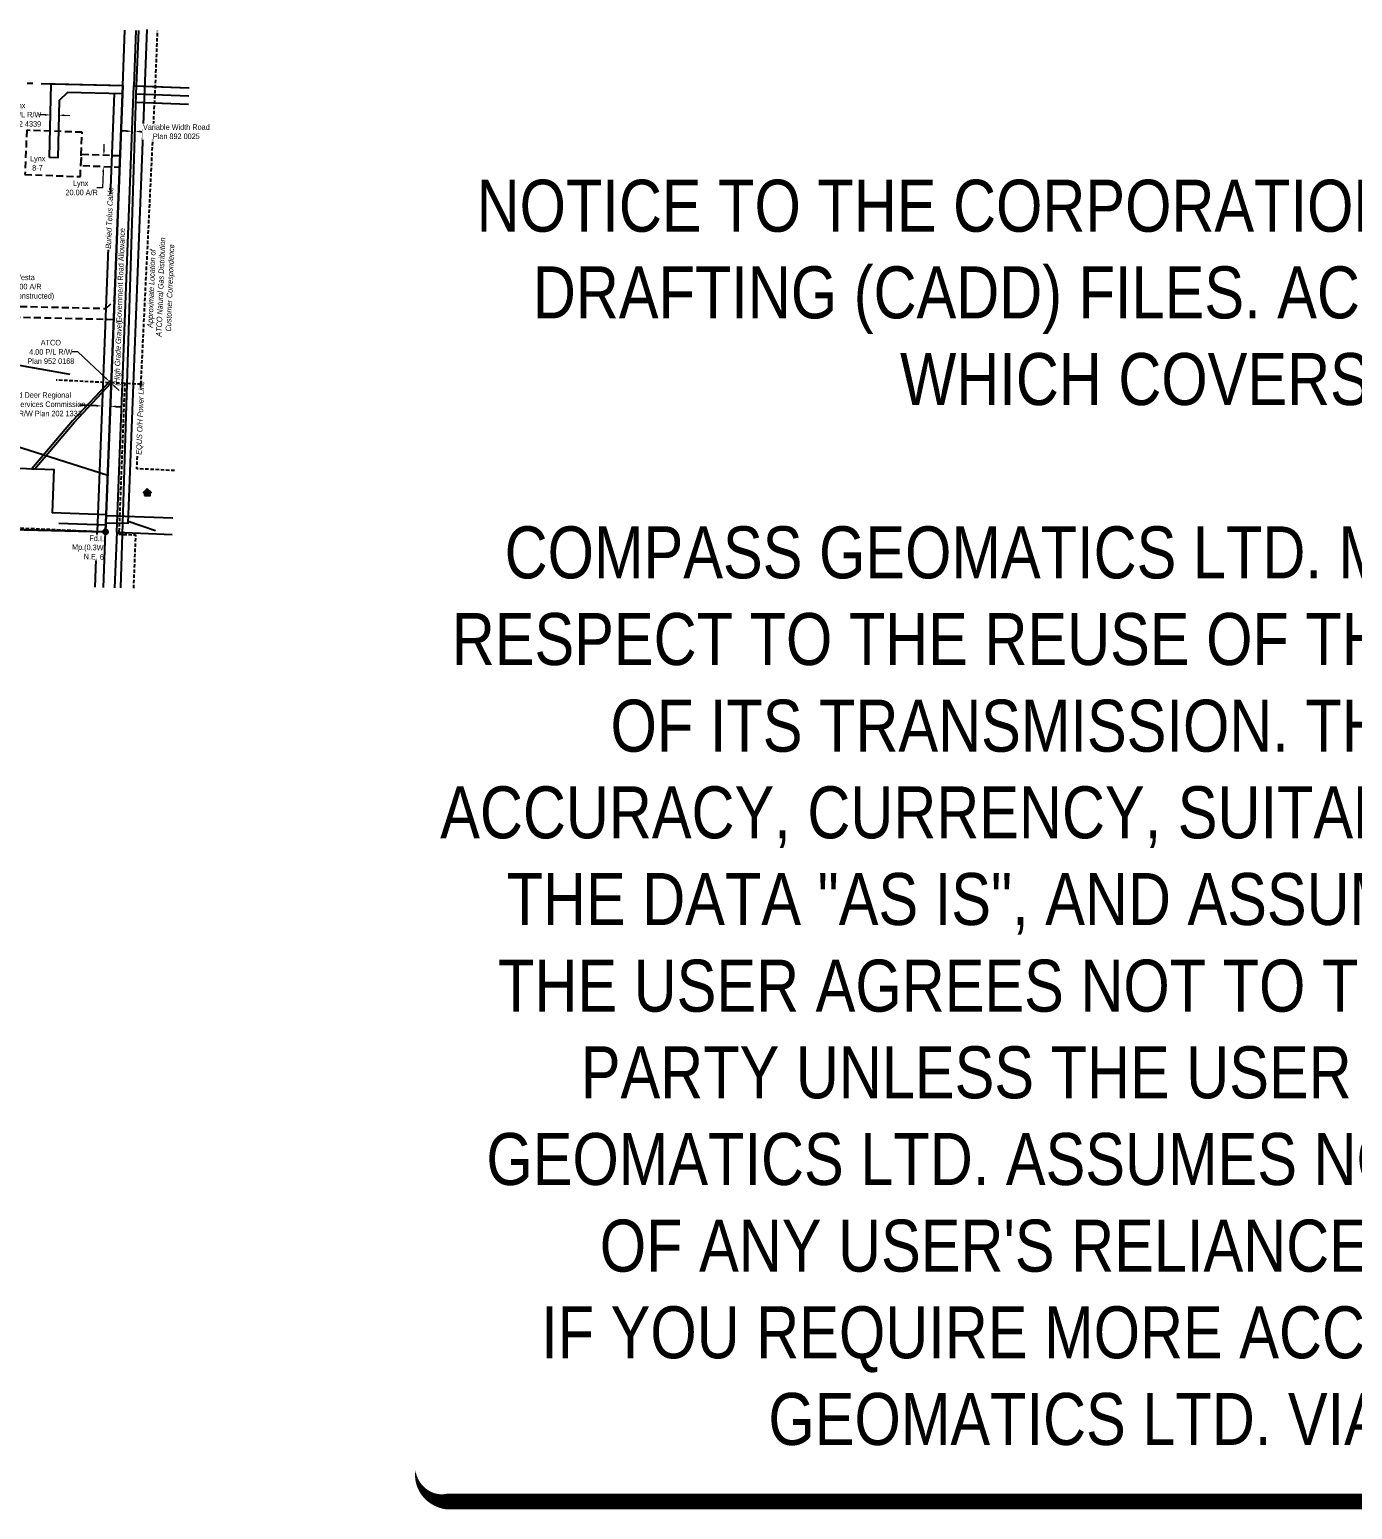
# Model space of a CAD drawing. Extents: x 309252 to 321570, y 5809412 to 5814891.
# Drawn here: x 314667 to 317052, y 5809412 to 5812080 of the extents above; entities that cross this region are included whole.
import ezdxf
from ezdxf.enums import TextEntityAlignment as Align

# ---------------------------------------------------------------- set-up
doc = ezdxf.new("R2010")
doc.units = 0
doc.header["$LTSCALE"] = 5
doc.header["$PDSIZE"] = 0.5
for name, pattern in [('foc-ACCESSROAD', [3.75, 2.5, -1.25]), ('foc-QUARTERLINE', [33, 25, -3, 2, -3]), ('foc-TIELINE', [1.875, 1.25, -0.625]), ('UG_PIPE', [1.875, 1.25, -0.625])]:
    doc.linetypes.add(name, pattern=pattern)
doc.layers.get('Defpoints').update_dxf_attribs({"color": 9})
for name, color, linetype in [('AS-FENCE', 48, 'foc-FENCE'), ('AS-PIPE-UG', 44, 'UG_PIPE'), ('AS-PIPE-UG-T', 44, 'Continuous'), ('AS-POWER', 104, 'foc-POWER'), ('AS-POWER-T', 104, 'Continuous'), ('AS-RESIDENCE', 14, 'Continuous'), ('AS-TELEPHONE', 224, 'foc-TEL'), ('AS-TELEPHONE-T', 224, 'Continuous'), ('C-AR', 13, 'foc-ACCESSROAD'), ('F-AR', 190, 'foc-ACCESSROAD'), ('F-RW', 190, 'Continuous'), ('F-WS', 190, 'foc-ACCESSROAD'), ('L-MON', 1, 'Continuous'), ('L-QSEC', 8, 'foc-QUARTERLINE'), ('L-ROAD-T', 7, 'Continuous'), ('L-SEC', 7, 'Continuous'), ('L-TIE', 7, 'foc-TIELINE'), ('L-TITLEDB', 4, 'Continuous'), ('L-TITLEDB-T', 4, 'Continuous')]:
    doc.layers.add(name, color=color, linetype=linetype)
for name, color, linetype, lineweight in [('C-AR-T', 13, 'Continuous', 9), ('F-AR-T', 190, 'Continuous', 9), ('F-RW-T', 190, 'Continuous', 9), ('F-WS-T', 190, 'Continuous', 9), ('P-TEMP-T', 46, 'Continuous', 18), ('T-TEXT', 48, 'Continuous', 18)]:
    doc.layers.add(name, color=color, linetype=linetype, lineweight=lineweight)
doc.layers.add('DISCLAIMER', color=7, linetype='Continuous', plot=False)
doc.styles.add('175L', font='ARIALN.TTF', dxfattribs={"height": 20})
doc.styles.add('80', font='ARIALN.TTF', dxfattribs={"height": 10})
doc.styles.add('80CG', font='ARIALN.TTF', dxfattribs={"height": 10})
doc.styles.add('80L', font='ARIALN.TTF', dxfattribs={"height": 10})
doc.styles.add('80LS', font='ARIALNI.TTF', dxfattribs={"height": 10})
doc.styles.add('foc-LtypeFont', font='ARIALN.TTF', dxfattribs={"height": 7.35})
doc.linetypes.add('foc-FENCE', pattern='A,10,-1,["X",foc-LtypeFont,S=0.2,R=0,X=-0.625,Y=-0.75],-1.24', length=12.24)
doc.linetypes.add('foc-POWER', pattern='A,6,-1,["P",foc-LtypeFont,S=0.2,R=0,X=-0.625,Y=-0.75],-1.24,4', length=12.24)
doc.linetypes.add('foc-TEL', pattern='A,2,-1,["T",foc-LtypeFont,S=0.2,R=0,X=-0.425,Y=-0.75],-1.24,8', length=12.24)
doc.linetypes.add('foc-TEL-NOLINE', pattern='A,0,-2,["T",foc-LtypeFont,S=0.2,R=0,X=-0.425,Y=-0.75],-10.24', length=12.24)
doc.dimstyles.new('Compass 5 000', dxfattribs={"dimscale": 5, "dimtxt": 9, "dimasz": 2, "dimexe": 0.2, "dimexo": 0.0625, "dimgap": 0.5, "dimtad": 0, "dimtih": 1, "dimtoh": 1, "dimzin": 0, "dimdsep": 46, "dimtxsty": '80CG', "dimcen": 0.1, "dimse1": 1, "dimse2": 1, "dimclrd": 256, "dimclrt": 256, "dimaunit": 1, "dimadec": 4, "dimazin": 0, "dimtfac": 0.06, "dimtofl": 0, "dimtmove": 0, "dimatfit": 1, "dimfxl": 0.2, "dimtolj": 1, "dimtzin": 0, "dimlwd": -1, "dimarcsym": 0})

# ---------------------------------------------------------------- blocks, each defined once
blk = doc.blocks.new('*D424')
at = {"layer": 'Defpoints', "color": 0, "transparency": 16777216}
for p in [(314811.1, 5811445.7), (314750, 5811380.6), (314752.9, 5811377.8)]:
    blk.add_point(p, dxfattribs=at)
at = {"layer": 'F-RW-T', "transparency": 16777216}
for p, q in [((314754, 5811499.1), (314744, 5811499.1)), ((314803.8, 5811452.5), (314754, 5811499.1)), ((314821.3, 5811436.1), (314828.6, 5811429.3))]:
    blk.add_line(p, q, dxfattribs=at)
for points in [[(314804.9, 5811453.7), (314802.6, 5811451.3), (314811.1, 5811445.7)], [(314822.4, 5811437.3), (314820.1, 5811434.9), (314814, 5811442.9)]]:
    blk.add_solid(points, dxfattribs=at)
at = {"layer": 'F-RW-T', "transparency": 16777216, "insert": (314705.3, 5811499.1), "char_height": 10, "attachment_point": 5, "style": '80CG'}
blk.add_mtext('\\A1;ATCO\\P4.00 P/L R/W\\PPlan 952 0168', dxfattribs=at)
blk = doc.blocks.new('*D425')
at = {"layer": 'Defpoints', "color": 0, "transparency": 16777216}
for p in [(314704.4, 5811921.2), (314704.6, 5811926.4), (314719.4, 5811920.8)]:
    blk.add_point(p, dxfattribs=at)
at = {"layer": 'F-RW-T', "transparency": 16777216}
for p, q in [((314694.6, 5811926.6), (314684.6, 5811926.9)), ((314729.5, 5811925.8), (314739.5, 5811925.6))]:
    blk.add_line(p, q, dxfattribs=at)
for points in [[(314694.6, 5811928.3), (314694.5, 5811925), (314704.6, 5811926.4)], [(314729.5, 5811927.5), (314729.5, 5811924.1), (314719.5, 5811926)]]:
    blk.add_solid(points, dxfattribs=at)
at = {"layer": 'F-RW-T', "transparency": 16777216, "insert": (314645.5, 5811926.9), "char_height": 10, "attachment_point": 5, "style": '80CG'}
blk.add_mtext('\\A1;Lynx\\P15.00 P/L R/W\\PPlan 112 4339', dxfattribs=at)
blk = doc.blocks.new('*D431')
at = {"layer": 'Defpoints', "color": 0, "transparency": 16777216}
for p in [(314793, 5811853.9), (314792.2, 5811833.9), (314800, 5811833.6)]:
    blk.add_point(p, dxfattribs=at)
at = {"layer": 'F-AR-T', "transparency": 16777216}
for p, q in [((314801.2, 5811863.6), (314801.5, 5811873.6)), ((314799.6, 5811823.6), (314798.5, 5811795)), ((314798.5, 5811795), (314788.5, 5811795))]:
    blk.add_line(p, q, dxfattribs=at)
for points in [[(314799.5, 5811863.7), (314802.8, 5811863.5), (314800.8, 5811853.6)], [(314798, 5811823.7), (314801.3, 5811823.6), (314800, 5811833.6)]]:
    blk.add_solid(points, dxfattribs=at)
at = {"layer": 'F-AR-T', "transparency": 16777216, "insert": (314759, 5811795), "char_height": 10, "attachment_point": 5, "style": '80CG'}
blk.add_mtext('\\A1;Lynx\\P 20.00 A/R', dxfattribs=at)
blk = doc.blocks.new('fdia')
at = {"color": 255, "const_width": 1}
blk.add_lwpolyline([(-0.5, 0, 1), (0.5, 0, 1)], format="xyb", close=True, dxfattribs=at)
blk = doc.blocks.new('Fdiaa')
blk.add_blockref('fdia', (0, 0))
blk = doc.blocks.new('fdib')
at = {"color": 1, "const_width": 1.6}
blk.add_lwpolyline([(-0.4, 0, 1), (0.4, 0, 1)], format="xyb", close=True, dxfattribs=at)
at = {"color": 1}
blk.add_circle((0, 0), 0.8, dxfattribs=at)
blk = doc.blocks.new('Fdibb')
blk.add_blockref('fdib', (0, 0))
blk = doc.blocks.new('fdicc')
for name in ['Fdibb', 'Fdiaa']:
    blk.add_blockref(name, (0, 0))
blk = doc.blocks.new('FDI')
blk.add_blockref('fdicc', (0, 0))
blk = doc.blocks.new('*D462')
at = {"layer": 'C-AR-T', "transparency": 16777216}
for p, q in [((314601.9, 5811592.4), (314602.5, 5811615.4)), ((314602.5, 5811615.4), (314612.5, 5811615.4)), ((314601, 5811552.4), (314600.7, 5811542.4))]:
    blk.add_line(p, q, dxfattribs=at)
for points in [[(314600.3, 5811592.4), (314603.6, 5811592.4), (314601.7, 5811582.4)], [(314599.3, 5811552.5), (314602.6, 5811552.4), (314601.2, 5811562.4)]]:
    blk.add_solid(points, dxfattribs=at)
at = {"layer": 'Defpoints', "color": 0, "transparency": 16777216}
for p in [(314569.8, 5811583.2), (314601.7, 5811582.4), (314569.3, 5811563.2)]:
    blk.add_point(p, dxfattribs=at)
at = {"layer": 'C-AR-T', "transparency": 16777216, "insert": (314659.5, 5811615.4), "char_height": 10, "attachment_point": 5, "style": '80CG'}
blk.add_mtext('\\A1;Vesta\\P20.00 A/R\\P(Not Constructed)', dxfattribs=at)
blk = doc.blocks.new('res_occ')
for points in [[(0.1, 0.89), (-1.26, -0.37), (1.46, -0.37)], [(-0.9, -1.43), (1.1, -1.43), (1.1, -0.37), (-0.9, -0.37)]]:
    blk.add_hatch(color=14).paths.add_polyline_path(points)
at = {"color": 14}
for points in [[(0.1, 0.89), (-1.26, -0.37), (1.46, -0.37)], [(-0.9, -1.43), (1.1, -1.43), (1.1, -0.37), (-0.9, -0.37)]]:
    blk.add_lwpolyline(points, close=True, dxfattribs=at)
blk = doc.blocks.new('*D520')
at = {"layer": 'Defpoints', "color": 0, "transparency": 16777216}
for p in [(314797.7, 5811401.6), (314796.9, 5811380.8), (314811.9, 5811380.2)]:
    blk.add_point(p, dxfattribs=at)
at = {"layer": 'L-TITLEDB-T', "transparency": 16777216}
for p, q in [((314787.7, 5811402), (314757, 5811403.2)), ((314822.6, 5811400.7), (314832.6, 5811400.3))]:
    blk.add_line(p, q, dxfattribs=at)
for points in [[(314787.7, 5811403.7), (314787.6, 5811400.3), (314797.7, 5811401.6)], [(314822.7, 5811402.3), (314822.6, 5811399), (314812.7, 5811401)]]:
    blk.add_solid(points, dxfattribs=at)
at = {"layer": 'L-TITLEDB-T', "transparency": 16777216, "insert": (314668.1, 5811403.2), "char_height": 10, "attachment_point": 5, "style": '80CG'}
blk.add_mtext('\\A1;North Red Deer Regional\\PWastewater Services Commission\\P15.00 Utility R/W Plan 202 1331', dxfattribs=at)
blk = doc.blocks.new('*D521')
at = {"layer": 'Defpoints', "color": 0, "transparency": 16777216}
for p in [(314851.9, 5811898.6), (314857.1, 5811898.4), (314857.1, 5811896.8)]:
    blk.add_point(p, dxfattribs=at)
at = {"layer": 'L-TITLEDB', "transparency": 16777216}
for p, q in [((314841.9, 5811897.3), (314831.9, 5811897.6)), ((314867.1, 5811896.5), (314877.1, 5811896.2))]:
    blk.add_line(p, q, dxfattribs=at)
for points in [[(314842, 5811899), (314841.8, 5811895.6), (314851.9, 5811897)], [(314867.1, 5811898.2), (314867, 5811894.8), (314857.1, 5811896.8)]]:
    blk.add_solid(points, dxfattribs=at)
at = {"layer": 'L-TITLEDB', "transparency": 16777216, "insert": (314931.6, 5811896.2), "char_height": 10, "attachment_point": 5, "style": '80CG', "bg_fill": 3, "box_fill_scale": 1.1, "bg_fill_color": 256, "bg_fill_true_color": 13158600, "bg_fill_transparency": 0}
blk.add_mtext('\\A1;Variable Width Road\\PPlan 892 0025', dxfattribs=at)
blk = doc.blocks.new('Disclaimer_Legal')
at = {"layer": 'DISCLAIMER', "color": 254, "flags": 128}
blk.add_lwpolyline([(-3612.9, -1104.6, 37.5, 37.5, 0), (4096.1, -1104.6, 37.5, 37.5, 0.414214), (4171.1, -1029.6, 37.5, 37.5, 0), (4171.1, 2078.7, 37.5, 0, 0.414214), (4096.1, 2153.7, 0, 0, 0), (-3612.9, 2153.7, 0, 0, 0.414214), (-3687.9, 2078.7, 0, 0, 0), (-3687.9, -1029.6, 0, 37.5, 0.414214)], format="xyseb", close=True, dxfattribs=at)
at = {"layer": 'DISCLAIMER', "color": 254, "insert": (241.6, 533.9), "char_height": 125, "width": 7717.568, "attachment_point": 5, "style": '80'}
blk.add_mtext('NOTICE TO THE CORPORATION, PERSON &/OR PERSONS REGARDING THIS COMPUTER AIDED DESIGN AND DRAFTING (CADD) FILES. ACCEPTANCE OF THE CADD DATA IS BASED ON THE FOLLOWING DISCLAIMER WHICH COVERS ALL CADD DATA RECIEVED FROM COMPASS GEOMATICS LTD.\\P{\\fArial Narrow|b1|i0|c0|p34;DISCLAIMER}\\PCOMPASS GEOMATICS LTD. MAKES NO REPRESENTATION OR WARRANTIES, EXPRESS OR IMPLIED, WITH RESPECT TO THE REUSE OF THE DATA PROVIDED HEREWITH, REGARDLESS OF ITS FORMAT OR THE MEANS OF ITS TRANSMISSION. THERE IS NO GUARANTEE OR REPRESENTATION TO THE USER AS TO THE ACCURACY, CURRENCY, SUITABILITY OR RELIABILITY OF THIS DATA FOR ANY PURPOSE. THE USER ACCEPTS THE DATA "AS IS", AND ASSUMES ALL RISKS ASSOCIATED WITH ITS USE. BY ACCEPTANCE OF THIS DATA, THE USER AGREES NOT TO TRANSMIT THIS DATA OR PROVIDE ACCESS OR ANY PART OF IT TO ANOTHER PARTY UNLESS THE USER SHALL INCLUDE WITH THE DATA A COPY OF THIS DISCLAIMER. COMPASS GEOMATICS LTD. ASSUMES NO RESPONSIBILITY FOR ACTUAL OR CONSEQUENTIAL DAMAGE AS A RESULT OF ANY USER\'S RELIANCE ON THIS DATA. THIS CADD FILE IS FOR ILLUSTRATION PURPOSES ONLY.\\PIF YOU REQUIRE MORE ACCURATE INFORMATION, PLEASE CONTACT DARCI ANGLEHART AT COMPASS GEOMATICS LTD. VIA EMAIL: darci.anglehart@compassgeomatics.ca OR CELL: 506-961-7292', dxfattribs=at)

msp = doc.modelspace()

# ---------------------------------------------------------------- linework, layer by layer
at = {"layer": 'AS-FENCE', "flags": 128}
for points in [[(314012.583, 5811642.736), (314010.842, 5811588.349), (314739.822, 5811459.034)], [(313997.561, 5811194.203), (314803.945, 5811174.669)]]:
    msp.add_lwpolyline(points, dxfattribs=at)
at = {"layer": 'AS-PIPE-UG'}
msp.add_line((314838.438, 5811442.179), (314714.79, 5811448.358), dxfattribs=at)
at = {"layer": 'AS-PIPE-UG', "flags": 128}
for points in [[(314867.774, 5811440.713), (314893.845, 5811976.735), (314897.728, 5812077.983)], [(314867.774, 5811440.713), (314838.443, 5811442.313), (314838.438, 5811442.179), (314828.026, 5811170.331), (314857.993, 5811169.19), (314854.299, 5811072.864)], [(314928.482, 5811285.066), (314860.368, 5811288.449), (314867.774, 5811440.713)]]:
    msp.add_lwpolyline(points, dxfattribs=at)
at = {"layer": 'AS-POWER', "flags": 128}
for points in [[(314800.109, 5811074.563), (314803.941, 5811174.657), (314804.574, 5811191.093), (314844.671, 5811190.281), (314878.791, 5812080.389)], [(314719.721, 5811190.349), (314804.419, 5811187.089)], [(314844.819, 5811194.14), (314893.775, 5811176.922)]]:
    msp.add_lwpolyline(points, dxfattribs=at)
at = {"layer": 'AS-TELEPHONE', "linetype": 'foc-TEL-NOLINE', "flags": 128}
msp.add_lwpolyline([(314800.217, 5811074.559), (314804.053, 5811174.614), (314834.928, 5811979.755), (314838.749, 5812079.398)], dxfattribs=at)
at = {"layer": 'AS-TELEPHONE', "flags": 128}
for points in [[(314548.142, 5811359.28), (314807.98, 5811277.014)], [(314805.191, 5811204.29), (314925.208, 5811199.688)]]:
    msp.add_lwpolyline(points, dxfattribs=at)
at = {"layer": 'C-AR'}
msp.add_lwpolyline([(314005.141, 5811394.038), (314012.821, 5811596.496), (314804.363, 5811577.555), (314819.932, 5811592.183), (314818.591, 5811557.211), (314052.049, 5811575.554), (314031.299, 5811556.049), (314025.135, 5811393.553)], close=True, dxfattribs=at)
at = {"layer": 'F-AR', "flags": 128}
msp.add_lwpolyline([(314830.047, 5811852.482), (314760.105, 5811855.155), (314759.341, 5811835.171), (314829.284, 5811832.499)], close=True, dxfattribs=at)
at = {"layer": 'F-RW', "flags": 128}
for points in [[(314702.724, 5811849.429), (314705.905, 5811982.806), (314834.928, 5811979.755), (314834.36, 5811964.769), (314735.428, 5811966.941), (314720.114, 5811952.295), (314717.677, 5811849.099)], [(314676.327, 5811288.269), (314747.609, 5811372.125), (314814.358, 5811443.343), (314814.592, 5811449.441), (314744.624, 5811374.789), (314671.24, 5811288.462)]]:
    msp.add_lwpolyline(points, close=True, dxfattribs=at)
msp.add_lwpolyline([(314954.371, 5811960.183), (314859.169, 5811963.817), (314859.907, 5811978.802), (314954.946, 5811975.175)], dxfattribs=at)
at = {"layer": 'F-WS'}
msp.add_lwpolyline([(314761.632, 5811895.122), (314661.714, 5811898.94), (314658.66, 5811819.006), (314758.578, 5811815.188), (314760.105, 5811855.155), (314761.632, 5811895.122)], dxfattribs=at)
at = {"layer": 'L-QSEC'}
msp.add_line((314855.028, 5811978.988), (314954.946, 5811975.175), dxfattribs=at)
at = {"layer": 'L-QSEC', "flags": 128}
msp.add_lwpolyline([(314027.982, 5811998.832), (314834.928, 5811979.755)], dxfattribs=at)
at = {"layer": 'L-SEC', "flags": 128}
for points in [[(314834.928, 5811979.755), (314838.749, 5812079.398)], [(314858.86, 5812078.916), (314855.028, 5811978.988)], [(314834.928, 5811979.755), (314803.941, 5811174.657)], [(314824.153, 5811173.849), (314855.028, 5811978.988)], [(313997.578, 5811194.251), (314803.941, 5811174.657)], [(314800.217, 5811074.559), (314804.053, 5811174.614)], [(314824.153, 5811173.849), (314820.322, 5811073.929)], [(314824.153, 5811173.849), (314924.071, 5811170.046)]]:
    msp.add_lwpolyline(points, dxfattribs=at)
at = {"layer": 'L-TIE', "flags": 128}
msp.add_lwpolyline([(314098.091, 5811206.812), (314803.941, 5811174.657)], dxfattribs=at)
at = {"layer": 'L-TITLEDB', "flags": 128}
for points in [[(314831.257, 5811073.586), (314859.169, 5811963.817), (314859.907, 5811978.802), (314863.742, 5812078.799)], [(314819.94, 5811980.332), (314819.932, 5811980.11)], [(314819.354, 5811965.098), (314788.953, 5811175.234)], [(314785.23, 5811075.134), (314789.065, 5811175.189)]]:
    msp.add_lwpolyline(points, dxfattribs=at)
msp.add_lwpolyline([(314803.941, 5811174.657), (314492.056, 5811182.224), (314496.259, 5811295.133), (314710.445, 5811286.967), (314707.602, 5811209.628), (314805.254, 5811205.909)], close=True, dxfattribs=at)

# ---------------------------------------------------------------- block references
at = {"layer": 'AS-RESIDENCE', "xscale": 5.000000000000016, "yscale": 5.000000000000016, "zscale": 5.000000000000016}
msp.add_blockref('res_occ', (314878.622, 5811247.535), dxfattribs=at)
at = {"layer": 'P-TEMP-T', "xscale": 0.75, "yscale": 0.75, "zscale": 0.75}
msp.add_blockref('Disclaimer_Legal', (318128.679, 5810254.229), dxfattribs=at)

# ---------------------------------------------------------------- texts
at = {"layer": 'AS-PIPE-UG-T', "insert": (314878.289, 5811527.248), "char_height": 9.99909, "attachment_point": 1, "rotation": 87.835366, "style": '175L'}
msp.add_mtext_dynamic_manual_height_columns('\\pi15.704;{\\fArial Narrow|b0|i1|c0|p34;Approximate Location of\\P\\pi0.057149;ATCO Natural Gas Distribution\\P\\pi10.121;Customer Correspondence}', width=156.43697, gutter_width=100, heights=[0], dxfattribs=at)
at = {"layer": 'F-WS-T', "insert": (314667.325, 5811852.73), "char_height": 9.99909, "attachment_point": 1, "style": '80L'}
msp.add_mtext_dynamic_manual_height_columns('\\pi0.46034;Lynx\\P\\pi4.3345;8-7', width=24.22005, gutter_width=50, heights=[0], dxfattribs=at)
at = {"layer": 'L-ROAD-T', "style": '80L'}
msp.add_text('Government Road Allowance', height=9.99909, rotation=87.803936, dxfattribs=at).set_placement((314830.982, 5811637.23), align=Align.MIDDLE_CENTER)
at = {"layer": 'T-TEXT', "style": '80LS'}
msp.add_text('(High Grade Gravel)', height=9.99909, rotation=87.803936, dxfattribs=at).set_placement((314826.189, 5811497.405), align=Align.MIDDLE_CENTER)

# ---------------------------------------------------------------- dimensions: what is measured, and where the dimension line sits
at = {"layer": 'C-AR-T'}
dim = msp.add_linear_dim(base=(314601.698, 5811582.404), p1=(314569.289, 5811563.176), p2=(314569.767, 5811583.169), angle=88.629204, text='Vesta\\P20.00 A/R\\P(Not Constructed)', dimstyle='Compass 5 000', dxfattribs=at)
dim.commit()
dim.dimension.update_dxf_attribs({"geometry": '*D462', "text_midpoint": (314659.497, 5811615.422), "dimtype": 161})
at = {"layer": 'F-AR-T'}
dim = msp.add_linear_dim(base=(314800.006, 5811833.617), p1=(314792.992, 5811853.898), p2=(314792.228, 5811833.915), angle=267.811566, text='Lynx\\P 20.00 A/R', dimstyle='Compass 5 000', dxfattribs=at)
dim.commit()
dim.dimension.update_dxf_attribs({"geometry": '*D431', "text_midpoint": (314759.044, 5811795.048), "dimtype": 161})
at = {"layer": 'F-RW-T'}
dim = msp.add_aligned_dim(p1=(314719.371, 5811920.82), p2=(314704.435, 5811921.177), distance=-5.219, text='Lynx\\P15.00 P/L R/W\\PPlan 112 4339', dimstyle='Compass 5 000', dxfattribs=at)
dim.commit()
dim.dimension.update_dxf_attribs({"geometry": '*D425', "text_midpoint": (314645.479, 5811926.871)})
dim = msp.add_linear_dim(base=(314811.052, 5811445.664), p1=(314752.945, 5811377.819), p2=(314750.027, 5811380.554), angle=136.855066, text='ATCO\\P4.00 P/L R/W\\PPlan 952 0168', dimstyle='Compass 5 000', dxfattribs=at)
dim.commit()
dim.dimension.update_dxf_attribs({"geometry": '*D424', "text_midpoint": (314705.272, 5811499.117), "dimtype": 161})
at = {"layer": 'L-TITLEDB-T'}
dim = msp.add_linear_dim(base=(314797.667, 5811401.621), p1=(314811.853, 5811380.233), p2=(314796.866, 5811380.81), angle=177.79586, text='North Red Deer Regional\\PWastewater Services Commission\\P15.00 Utility R/W Plan 202 1331', dimstyle='Compass 5 000', dxfattribs=at)
dim.commit()
dim.dimension.update_dxf_attribs({"geometry": '*D520', "text_midpoint": (314668.098, 5811403.186), "dimtype": 161})

# ---------------------------------------------------------------- next in the draw order: texts
at = {"layer": 'AS-POWER-T', "insert": (314858.685, 5811313.519), "char_height": 9.99909, "attachment_point": 1, "rotation": 87.804776, "style": '175L', "bg_fill": 3, "box_fill_scale": 1.15, "bg_fill_color": 256, "bg_fill_true_color": 256, "bg_fill_transparency": 0}
msp.add_mtext_dynamic_manual_height_columns('\\pi0.33155;{\\fArial Narrow|b0|i1|c0|p34;EQUS O/H Power Line}', width=116.32101, gutter_width=100, heights=[0], dxfattribs=at)
at = {"layer": 'AS-TELEPHONE-T', "insert": (314803.786, 5811685.068), "char_height": 9.99909, "attachment_point": 1, "rotation": 87.79586, "style": '175L', "bg_fill": 3, "box_fill_scale": 1.15, "bg_fill_color": 256, "bg_fill_true_color": 256, "bg_fill_transparency": 0}
msp.add_mtext_dynamic_manual_height_columns('\\pi0.29895;{\\fArial Narrow|b0|i1|c0|p34;Buried Telus Cable}', width=97.22617, gutter_width=100, heights=[0], dxfattribs=at)
at = {"layer": 'L-MON', "insert": (314736.715, 5811169.281), "char_height": 9.9989, "attachment_point": 1, "rotation": 358.583848, "style": '80L', "bg_fill": 3, "box_fill_scale": 1.15, "bg_fill_color": 256, "bg_fill_true_color": 256, "bg_fill_transparency": 0}
msp.add_mtext_dynamic_manual_height_columns('\\pi38.261;Fd.I. \\P\\pi7.3294;Mp.(0.3W)\\P\\pi28.807;N.E. 6', width=59.24052, gutter_width=50.005, heights=[0], dxfattribs=at)

# ---------------------------------------------------------------- next in the draw order: dimensions: what is measured, and where the dimension line sits
at = {"layer": 'L-TITLEDB'}
dim = msp.add_aligned_dim(p1=(314851.945, 5811898.588), p2=(314857.119, 5811898.426), distance=-1.605, text='Variable Width Road\\PPlan 892 0025', dimstyle='Compass 5 000', override={"dimtfill": 1}, dxfattribs=at)
dim.commit()
dim.dimension.update_dxf_attribs({"geometry": '*D521', "text_midpoint": (314931.643, 5811896.195)})

# ---------------------------------------------------------------- next in the draw order: linework, layer by layer
msp.add_line((314953.799, 5811945.195), (314858.597, 5811948.829), dxfattribs=at)

# ---------------------------------------------------------------- next in the draw order: block references
at = {"layer": 'L-MON', "xscale": 4.999542700000003, "yscale": 4.999542700000003, "zscale": 4.999542700000003}
msp.add_blockref('FDI', (314803.941, 5811174.657), dxfattribs=at)

doc.saveas('drawing.dxf')
